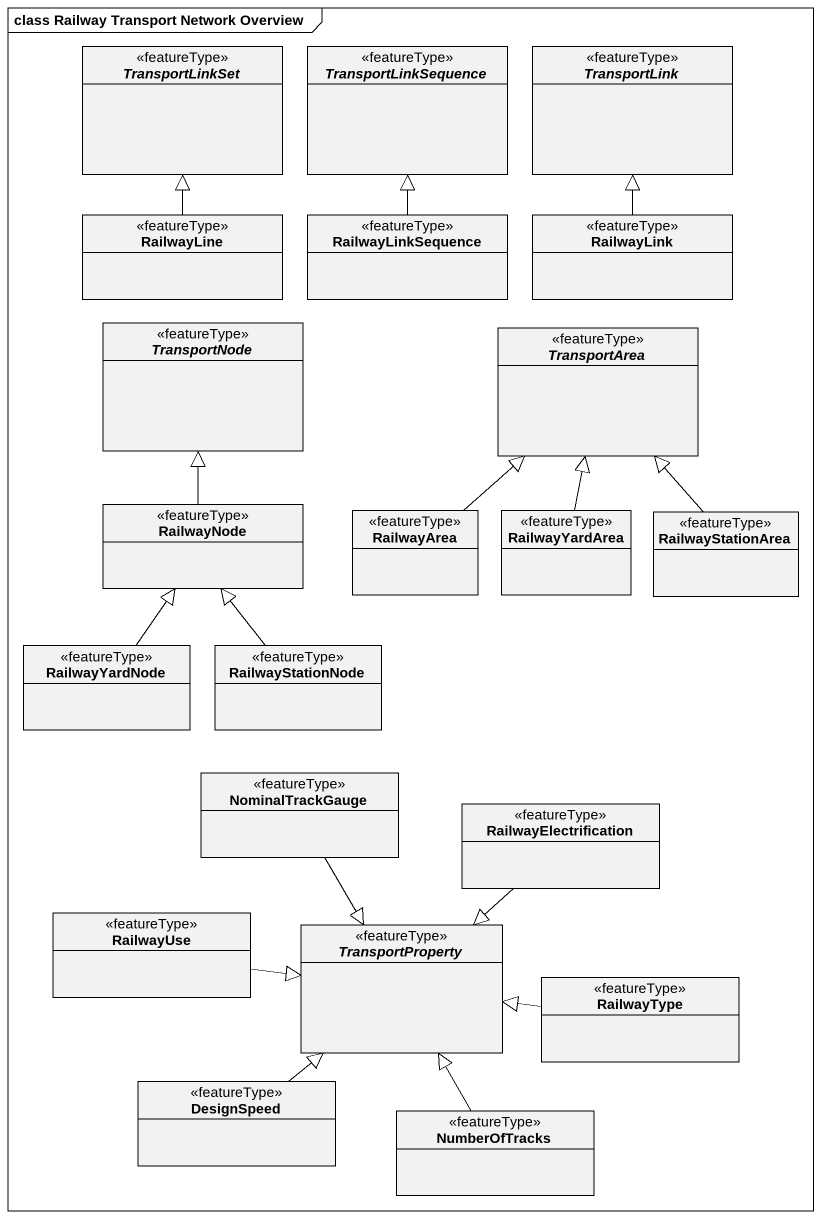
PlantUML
@startuml
mainframe class Railway Transport Network Overview
hide circle
hide empty members
abstract class TransportLinkSet <<featureType>>
abstract class TransportLinkSequence <<featureType>>
abstract class TransportLink <<featureType>>
class RailwayLine <<featureType>>
class RailwayLinkSequence <<featureType>>
class RailwayLink <<featureType>>
abstract class TransportNode <<featureType>>
abstract class TransportArea <<featureType>>
class RailwayNode <<featureType>>
class RailwayArea <<featureType>>
class RailwayYardArea <<featureType>>
class RailwayStationArea <<featureType>>
class RailwayYardNode <<featureType>>
class RailwayStationNode <<featureType>>
class NominalTrackGauge <<featureType>>
class RailwayElectrification <<featureType>>
class RailwayUse <<featureType>>
abstract class TransportProperty <<featureType>>
class RailwayType <<featureType>>
class DesignSpeed <<featureType>>
class NumberOfTracks <<featureType>>
RailwayLine -up-|> TransportLinkSet
RailwayLinkSequence -up-|> TransportLinkSequence
RailwayLink -up-|> TransportLink
RailwayNode -up-|> TransportNode
RailwayArea -up-|> TransportArea
RailwayYardArea -up-|> TransportArea
RailwayStationArea -up-|> TransportArea
RailwayYardNode -up-|> RailwayNode
RailwayStationNode -up-|> RailwayNode
NominalTrackGauge --|> TransportProperty
RailwayElectrification --|> TransportProperty
RailwayUse -right-|> TransportProperty
RailwayType -left-|> TransportProperty
DesignSpeed -up-|> TransportProperty
NumberOfTracks -up-|> TransportProperty
@enduml
